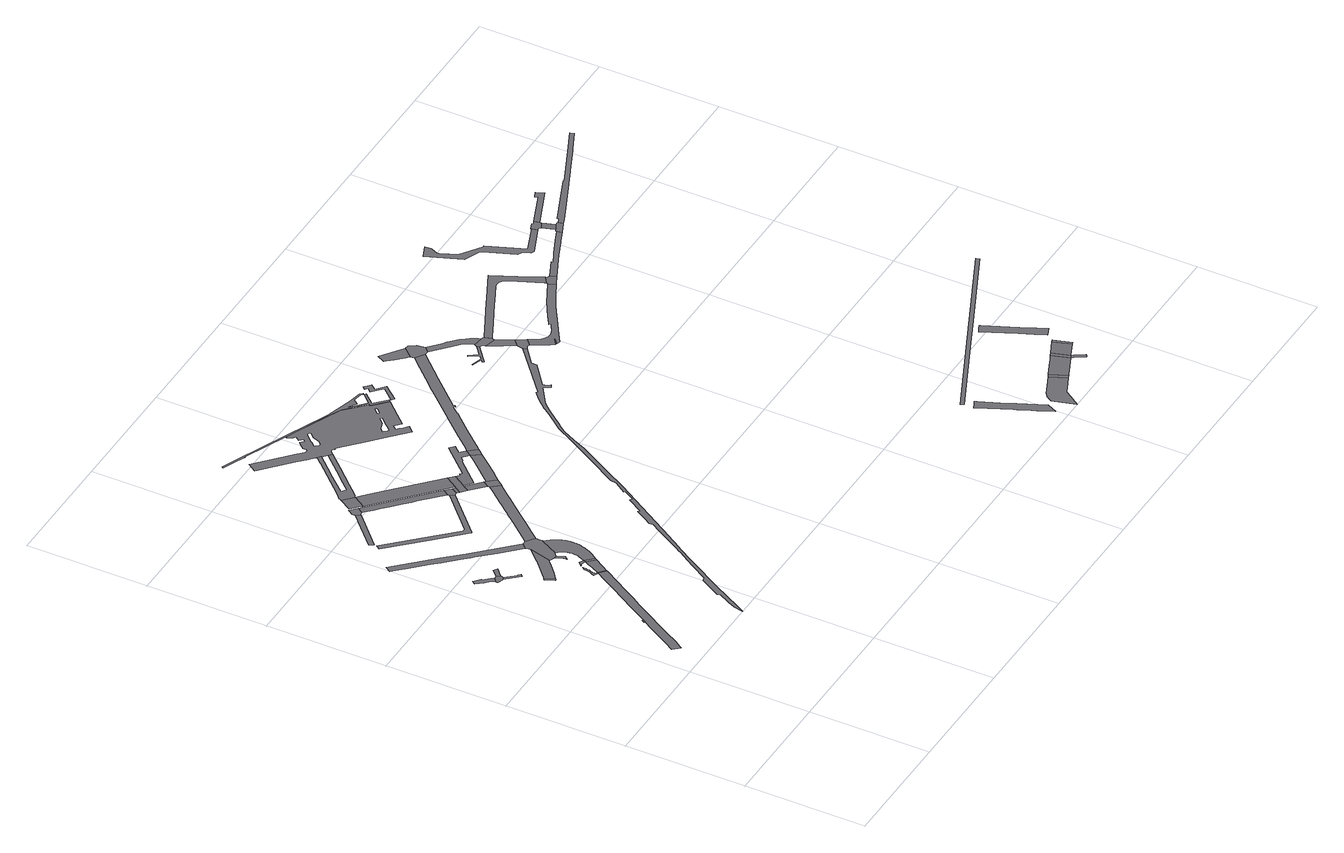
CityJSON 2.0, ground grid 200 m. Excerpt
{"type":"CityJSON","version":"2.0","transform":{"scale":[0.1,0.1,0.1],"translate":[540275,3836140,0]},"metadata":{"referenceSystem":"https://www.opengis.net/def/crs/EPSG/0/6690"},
"CityObjects":{
"road1":{"type":"Road","geometry":[{"type":"MultiSurface","lod":"1","boundaries":[[[0,1,2,3]]]}]},
"road2":{"type":"Road","geometry":[{"type":"MultiSurface","lod":"1","boundaries":[[[4,5,6,7,8,9,10,11,3,12,13,14,15,16,17,18,19,20,21,22,23,24,25,26,27,28,29,30,31]]]}]},
"road3":{"type":"Road","attributes":{"RoadStructureAttribute.sectionType":"1"},"geometry":[{"type":"MultiSurface","lod":"1","boundaries":[[[32,33,34,35,36,37,38,39,40,41,42,43,44]]]}]},
"road4":{"type":"Road","geometry":[{"type":"MultiSurface","lod":"1","boundaries":[[[45,46,44,43,47,48,49,50,51,52,53,54,55]]]}]},
"road5":{"type":"Road","attributes":{"RoadStructureAttribute.sectionType":"1"},"geometry":[{"type":"MultiSurface","lod":"1","boundaries":[[[56,57,58,59,60,52,51]]]}]},
"road6":{"type":"Road","geometry":[{"type":"MultiSurface","lod":"1","boundaries":[[[61,62,63,45,55]]]}]},
"road7":{"type":"Road","geometry":[{"type":"MultiSurface","lod":"1","boundaries":[[[64,65,66,67]]]}]},
"road8":{"type":"Road","attributes":{"RoadStructureAttribute.sectionType":"1"},"geometry":[{"type":"MultiSurface","lod":"1","boundaries":[[[68,69,70,71,72,73,74,75,76,77,78,79,80,81,82,83,84,85]]]}]},
"road9":{"type":"Road","attributes":{"RoadStructureAttribute.sectionType":"1"},"geometry":[{"type":"MultiSurface","lod":"1","boundaries":[[[86,87,88,89,90,91,92,64,67,93,94,95,96,97,98]]]}]},
"road10":{"type":"Road","geometry":[{"type":"MultiSurface","lod":"1","boundaries":[[[99,100,101,102,103,104,105,106,107,108,109,110,111,112,113,114,115,4,116]]]}]},
"road11":{"type":"Road","geometry":[{"type":"MultiSurface","lod":"1","boundaries":[[[116,4,31,117]]]}]},
"road12":{"type":"Road","attributes":{"RoadStructureAttribute.sectionType":"1"},"geometry":[{"type":"MultiSurface","lod":"1","boundaries":[[[118,119,120,121,122,116,117,123,124,125,126]]]}]},
"road13":{"type":"Road","geometry":[{"type":"MultiSurface","lod":"1","boundaries":[[[127,128,129,130,131,132,118,133]]]}]},
"road14":{"type":"Road","geometry":[{"type":"MultiSurface","lod":"1","boundaries":[[[134,135,136,137,138,139,140,141,142]]]}]},
"road15":{"type":"Road","geometry":[{"type":"MultiSurface","lod":"1","boundaries":[[[133,118,126,143]]]}]},
"road16":{"type":"Road","attributes":{"RoadStructureAttribute.sectionType":"1"},"geometry":[{"type":"MultiSurface","lod":"1","boundaries":[[[144,145,146,147,148,149,150,151,152,153,154,155,156]]]}]},
"road17":{"type":"Road","geometry":[{"type":"MultiSurface","lod":"1","boundaries":[[[157,158,85,84,159,160,86,98,161,162,134,142,163,164,165,166,167,168,169,170,171,172,173,174,175,176]]]}]},
"road18":{"type":"Road","attributes":{"RoadStructureAttribute.sectionType":"1"},"geometry":[{"type":"MultiSurface","lod":"1","boundaries":[[[177,178,179,180,181,182,183,184,185,186,187,188,189,190,191,192,193,194,195,196,197,172,171,198,199,200,201,202,203,204,205,206,207,208,209,210,211,133,143]]]}]},
"road19":{"type":"Road","attributes":{"RoadStructureAttribute.sectionType":"1"},"geometry":[{"type":"MultiSurface","lod":"1","boundaries":[[[212,213,214,215,216,217,218,219,220,221,222,223]]]}]},
"road20":{"type":"Road","geometry":[{"type":"MultiSurface","lod":"1","boundaries":[[[224,225,226,144,156,227,228,229,230]]]}]},
"road21":{"type":"Road","geometry":[{"type":"MultiSurface","lod":"1","boundaries":[[[231,232,233,234,235]]]}]},
"road22":{"type":"Road","attributes":{"RoadStructureAttribute.sectionType":"1"},"geometry":[{"type":"MultiSurface","lod":"1","boundaries":[[[236,237,230,229,238,239,240,241,242,243,244,245,246,247,248]]]}]},
"road23":{"type":"Road","attributes":{"RoadStructureAttribute.sectionType":"1"},"geometry":[{"type":"MultiSurface","lod":"1","boundaries":[[[249,250,251,252,253,254,255,256,257,176,175,258,259,260,261,262,263,264,265]]]}]},
"road24":{"type":"Road","attributes":{"RoadStructureAttribute.sectionType":"1"},"geometry":[{"type":"MultiSurface","lod":"1","boundaries":[[[266,267,268,235,234,269,270,271,272,273]]]}]},
"road25":{"type":"Road","geometry":[{"type":"MultiSurface","lod":"1","boundaries":[[[248,247,274,275,223,222,276,277,278,279,280]]]}]},
"road26":{"type":"Road","attributes":{"RoadStructureAttribute.sectionType":"1"},"geometry":[{"type":"MultiSurface","lod":"1","boundaries":[[[281,282,283,284,285,286,287,288,289,290,231,235,291,292,293,294,295,296,297,298,299,300,301,302,303,304,305,306,307,308,309]]]}]},
"road27":{"type":"Road","geometry":[{"type":"MultiSurface","lod":"1","boundaries":[[[280,279,310,311]]]}]},
"road28":{"type":"Road","geometry":[{"type":"MultiSurface","lod":"1","boundaries":[[[273,272,311,310,312,313,314,315]]]}]},
"road29":{"type":"Road","attributes":{"RoadStructureAttribute.sectionType":"1"},"geometry":[{"type":"MultiSurface","lod":"1","boundaries":[[[313,312,316,317,318]]]}]},
"road30":{"type":"Road","geometry":[{"type":"MultiSurface","lod":"1","boundaries":[[[319,320,318,317,249,265,321,322,323]]]}]},
"road31":{"type":"Road","geometry":[{"type":"MultiSurface","lod":"1","boundaries":[[[324,325,326,327,328,329,315,314,330,331,332,333,334,335,336]]]}]},
"road32":{"type":"Road","attributes":{"RoadStructureAttribute.sectionType":"1"},"geometry":[{"type":"MultiSurface","lod":"1","boundaries":[[[335,337,323,322,338,339,340,341,342]]]}]},
"road33":{"type":"Road","attributes":{"RoadStructureAttribute.sectionType":"1"},"geometry":[{"type":"MultiSurface","lod":"1","boundaries":[[[343,344,345,346,347,348,349,350,351,352,353,354,355,356,357,358,359,360,361,362,363,364,365,366,367,368,369,370,371,372,373,374,375,376,377,378,379,380,381,382,383,384,385,386,387,388,389,390,391,392,393,394,395,396,397,398,399,400,401,402,403,404,405,406,407,408,409,410,411,412,413,414,415,416,417,418,419,420,421,422,423,424]]]}]},
"road34":{"type":"Road","geometry":[{"type":"MultiSurface","lod":"1","boundaries":[[[425,298,297,426,427,428,429,430,431,432,433,434,435,436,437,438,439,440,441,442,443,444,445,446,447,448,449,450,451,452,453,454,455,456,457,458,459,460,461,462,463,464,465,466,467,468,469,470,471,472,473,474,475,476,477,478,479,480,481,482,483,484,485,486,281,309],[487,488,489,490,491,492,493,494,495,496,497,498,499,500,501,502,503,504,505],[506,507,508,509,510,511,512,513,514,515,516,517,518,519,520,521,522,523,524,525,526,527,528],[529,530,531,532,533,534,535,536,537,538,539,540,541,542,543,544,545,546,547,548,549,550,551,552,553,554,555,556,557]]]}]},
"road35":{"type":"Road","geometry":[{"type":"MultiSurface","lod":"1","boundaries":[[[558,559,560,561,562,563,564,565,566,567,568,569,570,571,572,573,574,575,576,577,578,579,580,581,582,583,584,585,586,587,588]]]}]},
"road36":{"type":"Road","geometry":[{"type":"MultiSurface","lod":"1","boundaries":[[[336,335,342,589,590,591]]]}]},
"road37":{"type":"Road","attributes":{"RoadStructureAttribute.sectionType":"1"},"geometry":[{"type":"MultiSurface","lod":"1","boundaries":[[[592,593,594,595,596,597,598,599,600,601,591,590,602,603,604,605,606,607,608,609,610,611,612,613,614,615,616,617]]]}]},
"road38":{"type":"Road","geometry":[{"type":"MultiSurface","lod":"1","boundaries":[[[618,619,620,621,622,623,624,625,626,627,628]]]}]},
"road39":{"type":"Road","attributes":{"RoadStructureAttribute.sectionType":"1"},"geometry":[{"type":"MultiSurface","lod":"1","boundaries":[[[629,630,631,632,633,634,635,636,637,638,639]]]}]},
"road40":{"type":"Road","geometry":[{"type":"MultiSurface","lod":"1","boundaries":[[[639,638,592,617,640,641,642,643]]]}]},
"road41":{"type":"Road","attributes":{"RoadStructureAttribute.sectionType":"1"},"geometry":[{"type":"MultiSurface","lod":"1","boundaries":[[[644,645,646,647,648,649,650,651,652,653,654,655,656]]]}]},
"road42":{"type":"Road","attributes":{"RoadStructureAttribute.sectionType":"1"},"geometry":[{"type":"MultiSurface","lod":"1","boundaries":[[[657,658,659,660,661,662,663,664,665,641,640,666,667,668,669,670]]]}]},
"road43":{"type":"Road","geometry":[{"type":"MultiSurface","lod":"1","boundaries":[[[669,656,655,671,672,673,674,675,676,670]]]}]},
"road44":{"type":"Road","attributes":{"RoadStructureAttribute.sectionType":"1"},"geometry":[{"type":"MultiSurface","lod":"1","boundaries":[[[672,677,678,679,680,681,673]]]}]},
"road45":{"type":"Road","attributes":{"RoadStructureAttribute.sectionType":"1"},"geometry":[{"type":"MultiSurface","lod":"1","boundaries":[[[682,683,684,685,686,687,688,689,690,691,692,693,694,695,696]]]}]},
"road46":{"type":"Road","geometry":[{"type":"MultiSurface","lod":"1","boundaries":[[[697,680,679,698,343,424,699,700,701]]]}]},
"road47":{"type":"Road","attributes":{"RoadStructureAttribute.sectionType":"1"},"geometry":[{"type":"MultiSurface","lod":"1","boundaries":[[[702,703,704,705,706,707,708,709,710,711,712,713,714,715,716,717]]]}]},
"road48":{"type":"Road","geometry":[{"type":"MultiSurface","lod":"1","boundaries":[[[718,719,720,721,722,723,724,725,726,727,728,729,730,731,732,733,734,735,736,737,738,739,740,741,742,743,701,700,744,745,746,747,748,749,750],[751,752,750]]]}]},
"road49":{"type":"Road","attributes":{"RoadStructureAttribute.sectionType":"1"},"geometry":[{"type":"MultiSurface","lod":"1","boundaries":[[[753,702,717,754]]]}]},
"road50":{"type":"Road","attributes":{"RoadStructureAttribute.sectionType":"1"},"geometry":[{"type":"MultiSurface","lod":"1","boundaries":[[[755,756,757,758,759,760,761,675,674,762,763,764,765,766,767,768,769,770,771,772,773,774,775]]]}]},
"road51":{"type":"Road","attributes":{"RoadStructureAttribute.sectionType":"1"},"geometry":[{"type":"MultiSurface","lod":"1","boundaries":[[[776,777,778,753,754,779,780,781,782,783,784]]]}]},
"road52":{"type":"Road","geometry":[{"type":"MultiSurface","lod":"1","boundaries":[[[785,776,784,786]]]}]},
"road53":{"type":"Road","attributes":{"RoadStructureAttribute.sectionType":"1"},"geometry":[{"type":"MultiSurface","lod":"1","boundaries":[[[787,788,789,790,791,792,786,784]]]}]},
"road54":{"type":"Road","attributes":{"RoadStructureAttribute.sectionType":"1"},"geometry":[{"type":"MultiSurface","lod":"1","boundaries":[[[793,785,786,794,795,796,797]]]}]},
"road55":{"type":"Road","geometry":[{"type":"MultiSurface","lod":"1","boundaries":[[[798,775,774,725,724,799,800]]]}]},
"road56":{"type":"Road","attributes":{"RoadStructureAttribute.sectionType":"1"},"geometry":[{"type":"MultiSurface","lod":"1","boundaries":[[[801,802,803,804,805,806,807,808,809]]]}]},
"road57":{"type":"Road","attributes":{"RoadStructureAttribute.sectionType":"1"},"geometry":[{"type":"MultiSurface","lod":"1","boundaries":[[[810,793,797,811]]]}]},
"road58":{"type":"Road","attributes":{"RoadStructureAttribute.sectionType":"1"},"geometry":[{"type":"MultiSurface","lod":"1","boundaries":[[[812,813,814,815,816,817,818,819,820,821,822,823,824]]]}]},
"road59":{"type":"Road","attributes":{"RoadStructureAttribute.sectionType":"1"},"geometry":[{"type":"MultiSurface","lod":"1","boundaries":[[[825,826,827,828,829,830,800,799,831,832,833,834,835,836]]]}]},
"road60":{"type":"Road","attributes":{"RoadStructureAttribute.sectionType":"1"},"geometry":[{"type":"MultiSurface","lod":"1","boundaries":[[[837,838,839,840,841,842,843,844,845,846,847,848,849,850,851,852,853,854,855,856,857,858]]]}]},
"road61":{"type":"Road","geometry":[{"type":"MultiSurface","lod":"1","boundaries":[[[859,860,861,848,847,862,863,864,865,866,867,868]]]}]},
"road62":{"type":"Road","attributes":{"RoadStructureAttribute.sectionType":"1"},"geometry":[{"type":"MultiSurface","lod":"1","boundaries":[[[869,865,864,870,871]]]}]},
"road63":{"type":"Road","geometry":[{"type":"MultiSurface","lod":"1","boundaries":[[[872,873,874,871,870,875,825,836,876,877,878,879]]]}]},
"road64":{"type":"Road","attributes":{"RoadStructureAttribute.sectionType":"1"},"geometry":[{"type":"MultiSurface","lod":"1","boundaries":[[[880,881,882,883,884,868,867]]]}]},
"road65":{"type":"Road","attributes":{"RoadStructureAttribute.sectionType":"1"},"geometry":[{"type":"MultiSurface","lod":"1","boundaries":[[[885,886,887,888,889,890,891,892,893,894,879,878,895,896,897,898,899,900,901,902,903,904]]]}]}
},
"vertices":[
[765,3191,0],[747,3202,0],[718,3155,0],[739,3144,0],
[1430,4302,0],[1405,4260,0],[1378,4216,0],[1225,3958,0],[1068,3694,0],[967,3526,0],[872,3367,0],[764,3187,0],[649,2993,0],[538,2810,0],[466,2684,0],[426,2619,0],[365,2520,0],[345,2490,0],[451,2389,0],[472,2421,0],[543,2533,0],[599,2629,0],[595,2632,0],[713,2840,0],[772,2938,0],[882,3124,0],[970,3268,0],[1056,3414,0],[1152,3573,0],[1268,3768,0],[1385,3960,0],[1534,4211,0],
[567,5626,0],[475,5725,0],[468,5733,0],[475,5743,0],[413,5807,0],[383,5838,0],[337,5774,0],[380,5728,0],[431,5672,0],[501,5596,0],[529,5566,0],[540,5544,0],[604,5586,0],
[647,5590,0],[613,5586,0],[537,5524,0],[535,5506,0],[533,5488,0],[618,5465,0],[628,5466,0],[670,5482,0],[679,5506,0],[681,5514,0],[692,5538,0],
[828,5252,0],[860,5283,0],[827,5319,0],[823,5322,0],[791,5356,0],
[697,5545,0],[813,5654,0],[751,5693,0],
[925,4939,0],[905,4923,0],[979,4768,0],[1014,4794,0],
[940,6199,0],[915,6224,0],[637,6517,0],[66,7113,0],[5,7017,0],[68,6951,0],[199,6816,0],[433,6572,0],[547,6453,0],[664,6330,0],[785,6203,0],[860,6126,0],[923,6062,0],[928,6056,0],[942,6042,0],[1142,5830,0],[1436,5525,0],[1510,5608,0],
[1446,5444,0],[1351,5343,0],[1255,5240,0],[1222,5206,0],[1159,5146,0],[1024,5023,0],[953,4961,0],[1022,4800,0],[1101,4861,0],[1202,4947,0],[1276,5016,0],[1330,5070,0],[1353,5094,0],
[1404,4344,0],[1400,4357,0],[1401,4373,0],[1417,4420,0],[1427,4455,0],[1432,4486,0],[1435,4517,0],[1436,4549,0],[1437,4568,0],[1404,4525,0],[1403,4510,0],[1400,4483,0],[1393,4447,0],[1382,4415,0],[1365,4374,0],[1348,4338,0],[1417,4298,0],[1442,4323,0],
[1546,4232,0],
[1570,4591,0],[1542,4534,0],[1500,4444,0],[1484,4411,0],[1444,4327,0],[1594,4312,0],[1630,4372,0],[1676,4445,0],[1693,4472,0],
[1515,4670,0],[1466,4606,0],[1485,4615,0],[1502,4617,0],[1522,4614,0],[1535,4610,0],[1588,4631,0],
[1421,5043,0],[1494,4936,0],[1498,4921,0],[1502,4899,0],[1503,4860,0],[1543,4913,0],[1539,4939,0],[1531,4958,0],[1486,5026,0],
[1716,4507,0],
[940,8097,0],[922,8080,0],[874,8034,0],[862,8023,0],[845,8006,0],[822,7984,0],[409,7590,0],[454,7521,0],[900,7949,0],[923,7970,0],[930,7977,0],[939,7986,0],[984,8029,0],
[1531,5606,0],[1517,5607,0],[1442,5519,0],[1443,5501,0],[1377,5069,0],[1401,5053,0],[1485,5030,0],[1484,5039,0],[1488,5047,0],[1498,5054,0],[1513,5064,0],[1526,5076,0],[1533,5087,0],[1549,5089,0],[1550,5088,0],[1707,5390,0],[1717,5398,0],[1715,5438,0],[1713,5500,0],[1582,5603,0],
[1731,4529,0],[1795,4628,0],[1815,4659,0],[1840,4712,0],[1859,4763,0],[1876,4820,0],[1881,4844,0],[1887,4881,0],[1892,4922,0],[1892,4931,0],[1894,4974,0],[1891,5019,0],[1886,5060,0],[1880,5088,0],[1873,5111,0],[1862,5146,0],[1862,5147,0],[1849,5181,0],[1818,5241,0],[1813,5250,0],[1787,5289,0],[1580,5059,0],[1602,5031,0],[1616,5009,0],[1623,4999,0],[1640,4964,0],[1650,4929,0],[1656,4899,0],[1660,4856,0],[1659,4821,0],[1656,4796,0],[1649,4767,0],[1639,4741,0],[1634,4729,0],[1615,4687,0],
[1404,6523,0],[1366,6524,0],[933,6978,0],[481,7450,0],[451,7480,0],[404,7413,0],[934,6860,0],[1379,6395,0],[1383,6390,0],[1389,6396,0],[2056,7028,0],[2010,7098,0],
[997,8238,0],[939,8146,0],[939,8135,0],[999,8043,0],[1035,8043,0],[1040,8043,0],[1102,8141,0],
[1153,8452,0],[1023,8248,0],[1161,8120,0],[1181,8101,0],[1311,8305,0],
[1828,7463,0],[1265,7989,0],[1098,7988,0],[1099,7987,0],[1169,7922,0],[1259,7838,0],[1354,7751,0],[1429,7681,0],[1510,7604,0],[1602,7518,0],[1663,7462,0],[2010,7136,0],[2072,7235,0],
[2470,6676,0],[2386,6575,0],[2210,6361,0],[2201,6349,0],[2091,6216,0],[2030,6142,0],[2023,6134,0],[1890,5976,0],[1824,5895,0],[1818,5626,0],[1969,5806,0],[2097,5958,0],[2235,6123,0],[2363,6276,0],[2448,6380,0],[2537,6488,0],[2581,6542,0],
[2057,7610,0],[1646,7993,0],[1407,8216,0],[1301,7989,0],[1310,7981,0],[1903,7427,0],[2227,7124,0],[2357,7329,0],
[2010,7133,0],[2010,7124,0],[2070,7041,0],[2100,7043,0],[2105,7044,0],[2110,7044,0],[2172,7142,0],
[1864,9254,0],[1863,9224,0],[1831,9190,0],[1796,9160,0],[1777,9125,0],[1577,8912,0],[1256,8570,0],[1170,8489,0],[1166,8486,0],[1176,8477,0],[1332,8326,0],[1342,8317,0],[1424,8406,0],[1457,8441,0],[1533,8522,0],[1824,8831,0],[2055,9076,0],[1999,9127,0],[1733,8842,0],[1730,8839,0],[1701,8808,0],[1612,8713,0],[1461,8551,0],[1405,8490,0],[1340,8553,0],[1333,8559,0],[1625,8876,0],[1627,8878,0],[1925,9197,0],
[2148,7008,0],[2210,7106,0],
[2238,6925,0],[2300,7022,0],[2317,7040,0],[2447,7246,0],
[2465,6714,0],[2466,6708,0],[2529,6808,0],
[2551,6788,0],[2546,6792,0],[2637,6610,0],[2674,6654,0],[2565,6788,0],
[2971,7468,0],[3074,7580,0],[2999,7648,0],[2562,7182,0],[2526,7214,0],[2505,7192,0],[2437,6929,0],[2520,7015,0],[2817,7333,0],[2829,7322,0],[2885,7381,0],[2991,7285,0],[3057,7387,0],
[2905,7184,0],[2713,6700,0],[2802,6803,0],[2920,6942,0],[3047,7089,0],[3098,7149,0],
[5586,7813,0],[4783,7115,0],[4762,7140,0],[4668,7052,0],[4597,6981,0],[4542,6925,0],[4488,6855,0],[4426,6764,0],[4293,6591,0],[4271,6562,0],[4171,6446,0],[4146,6399,0],[4035,6197,0],[3730,5663,0],[3455,5188,0],[3433,5088,0],[3303,4888,0],[3320,4876,0],[3215,4693,0],[3172,4718,0],[3020,4464,0],[2989,4483,0],[2922,4365,0],[2914,4352,0],[2904,4334,0],[2893,4316,0],[2827,4207,0],[2830,4144,0],[2738,3988,0],[2732,3977,0],[2505,3589,0],[2497,3581,0],[2446,3497,0],[2442,3484,0],[2324,3299,0],[2235,3159,0],[2068,2875,0],[2013,2864,0],[1972,2793,0],[1967,2786,0],[1819,2527,0],[1835,2487,0],[1734,2287,0],[1727,2274,0],[1668,2161,0],[1639,2003,0],[1775,2245,0],[1781,2260,0],[2049,2742,0],[2054,2750,0],[2219,3038,0],[2298,3172,0],[2369,3292,0],[2476,3466,0],[2489,3487,0],[2534,3554,0],[2780,3951,0],[2787,3961,0],[2797,3974,0],[2999,4302,0],[3006,4315,0],[3409,4965,0],[3476,5074,0],[3563,5235,0],[3663,5416,0],[3933,5887,0],[4038,6126,0],[4151,6339,0],[4215,6436,0],[4276,6503,0],[4368,6619,0],[4469,6747,0],[4538,6828,0],[4620,6909,0],[4910,7109,0],[4976,7007,0],[5023,7030,0],[4988,7092,0],[4972,7157,0],[5342,7441,0],[5351,7543,0],[5615,7748,0],
[1949,9174,0],[2097,9126,0],[2105,9131,0],[2115,9133,0],[2127,9134,0],[2138,9131,0],[2172,9099,0],[2192,9121,0],[2571,8767,0],[2827,8528,0],[3073,8299,0],[3167,8401,0],[3099,8457,0],[3056,8511,0],[3016,8549,0],[3016,8555,0],[3036,8575,0],[3072,8614,0],[3172,8521,0],[3322,8684,0],[3545,8924,0],[3550,8930,0],[3384,9087,0],[3331,9137,0],[3322,9144,0],[3340,9164,0],[3226,9273,0],[3207,9292,0],[3023,9467,0],[2779,9577,0],[2245,9804,0],[2127,9854,0],[2082,9873,0],[2073,9859,0],[2121,9777,0],[2163,9746,0],[2101,9672,0],[2157,9620,0],[2127,9587,0],[2070,9641,0],[2043,9614,0],[1996,9565,0],[1970,9531,0],[1971,9506,0],[1971,9488,0],[1968,9473,0],[1965,9463,0],[1956,9454,0],[1948,9448,0],[1937,9444,0],[1929,9443,0],[1918,9445,0],[1902,9454,0],[1883,9472,0],[1874,9480,0],[1812,9537,0],[1261,10047,0],[1168,9899,0],[1635,9466,0],[1695,9411,0],[1756,9354,0],[1853,9265,0],[3233,8945,0],[3228,8949,0],[3227,8951,0],[3225,8954,0],[3223,8960,0],[3223,8966,0],[3253,8997,0],[3265,9009,0],[3291,9036,0],[3297,9036,0],[3304,9034,0],[3308,9031,0],[3311,9028,0],[3311,9026,0],[3313,9022,0],[3313,9015,0],[3285,8986,0],[3245,8945,0],[3239,8944,0],[3148,8839,0],[3041,8724,0],[3001,8680,0],[2965,8641,0],[2950,8624,0],[2941,8622,0],[2922,8640,0],[2881,8678,0],[2879,8684,0],[2880,8688,0],[2882,8694,0],[2885,8699,0],[2924,8736,0],[2933,8745,0],[2969,8757,0],[3050,8784,0],[3123,8862,0],[3129,8862,0],[3134,8861,0],[3136,8861,0],[3141,8858,0],[3145,8853,0],[3148,8846,0],[2106,9398,0],[2104,9406,0],[2102,9413,0],[2103,9419,0],[2106,9426,0],[2138,9461,0],[2154,9478,0],[2170,9496,0],[2217,9547,0],[2286,9622,0],[2297,9626,0],[2305,9625,0],[2313,9622,0],[2319,9618,0],[2324,9613,0],[2328,9606,0],[2329,9598,0],[2328,9591,0],[2325,9584,0],[2262,9514,0],[2244,9464,0],[2239,9451,0],[2223,9406,0],[2181,9360,0],[2169,9351,0],[2161,9349,0],[2154,9351,0],[2148,9355,0],[2124,9380,0],
[1245,10237,0],[1380,10176,0],[1383,10184,0],[2086,9880,0],[2130,9861,0],[2782,9585,0],[3040,9469,0],[3361,9172,0],[3336,9145,0],[3559,8939,0],[3581,8962,0],[3382,9147,0],[3548,9326,0],[3524,9348,0],[3379,9191,0],[3145,9408,0],[3151,9414,0],[3271,9329,0],[3340,9415,0],[3486,9384,0],[3520,9352,0],[3538,9371,0],[3501,9406,0],[3273,9450,0],[3224,9464,0],[2845,9581,0],[2790,9603,0],[2138,9880,0],[1259,10260,0],[1016,10364,0],[1005,10340,0],
[3140,7198,0],[3176,7241,0],[3068,7376,0],
[4637,9104,0],[4476,8933,0],[4282,8727,0],[4250,8693,0],[4094,8524,0],[4020,8442,0],[3667,8053,0],[3630,8012,0],[3311,7658,0],[3154,7477,0],[3235,7310,0],[3325,7413,0],[3380,7479,0],[3492,7606,0],[3683,7816,0],[3778,7920,0],[3773,7927,0],[3850,8015,0],[3882,8051,0],[3895,8053,0],[3903,8045,0],[3905,8025,0],[3925,8048,0],[3907,8065,0],[4369,8563,0],[4786,9010,0],
[3620,9295,0],[3722,9201,0],[3784,9143,0],[3600,8938,0],[3643,8896,0],[3845,9140,0],[3696,9265,0],[3771,9355,0],[3670,9442,0],[3631,9396,0],[3673,9359,0],
[4482,9542,0],[4434,9574,0],[4427,9579,0],[4419,9585,0],[4410,9591,0],[4345,9460,0],[4378,9436,0],[4449,9341,0],[4579,9221,0],[4629,9176,0],[4772,9332,0],
[4853,9005,0],[4933,9087,0],[4911,9217,0],[4846,9326,0],
[5158,8304,0],[5064,8448,0],[5037,8432,0],[5136,8283,0],[5082,8233,0],[4907,8291,0],[4899,8274,0],[5064,8220,0],[5027,8185,0],[5045,8158,0],[5268,8352,0],[5322,8384,0],[5314,8434,0],
[5480,8509,0],[5451,8564,0],[5429,8601,0],[5395,8650,0],[5343,8716,0],[5333,8730,0],[5263,8805,0],[5194,8861,0],[5143,8902,0],[5120,8769,0],[5239,8655,0],[5282,8603,0],[5338,8481,0],[5502,8462,0],
[5365,8378,0],[5381,8315,0],[5568,8273,0],[5586,8320,0],[5551,8438,0],[5533,8447,0],
[5445,8211,0],[5511,8096,0],[5612,7927,0],[5712,8013,0],[5625,8160,0],
[8015,527,0],[7889,809,0],[7792,1027,0],[7652,1341,0],[7639,1371,0],[7571,1340,0],[7504,1309,0],[7516,1279,0],[7744,768,0],[7764,721,0],[7851,525,0],[7885,452,0],[7932,348,0],[7998,205,0],[8082,380,0],
[5735,7973,0],[5597,7865,0],[5657,7777,0],[5704,7765,0],[5806,7853,0],
[8665,693,0],[8564,647,0],[8308,530,0],[8286,516,0],[8268,501,0],[8252,485,0],[8248,480,0],[8242,472,0],[8225,446,0],[8182,381,0],[8297,9,0],[8415,185,0],[8474,274,0],[8482,286,0],[8668,368,0],[8789,423,0],
[5986,7410,0],[6138,7506,0],[6423,7690,0],[6592,7796,0],[6714,7869,0],[6931,7988,0],[7155,8101,0],[7114,8218,0],[6909,8116,0],[6852,8088,0],[6768,8044,0],[6723,8020,0],[6592,7944,0],[6571,7932,0],[6445,7854,0],[6302,7764,0],[6277,7748,0],[6294,7720,0],[6236,7683,0],[6174,7643,0],[6115,7616,0],[6060,7609,0],[6013,7616,0],[5965,7637,0],[5917,7670,0],[5892,7706,0],[5735,7713,0],[5778,7640,0],[5858,7503,0],[5862,7496,0],[5901,7430,0],[5927,7424,0],[5927,7425,0],[5927,7445,0],[6009,7503,0],
[8722,719,0],[8846,448,0],
[7057,8693,0],[6870,9079,0],[6396,8850,0],[6288,8797,0],[5915,8617,0],[5565,8444,0],[5558,8441,0],[5649,8352,0],[5742,8397,0],[5916,8484,0],[6302,8671,0],[6385,8711,0],[6696,8862,0],[6747,8872,0],[6798,8863,0],[6841,8839,0],[6874,8800,0],[6952,8627,0],[7113,8266,0],[7124,8247,0],[7235,8325,0],
[9134,908,0],[9038,864,0],[8993,844,0],[8850,450,0],[8880,464,0],[8925,484,0],[9043,537,0],[9117,571,0],[9224,620,0],
[9189,933,0],[9279,645,0],
[9227,616,0],[9250,580,0],[9356,422,0],[9381,438,0],[9406,455,0],[9305,606,0],
[9427,1043,0],[9288,650,0],[9514,753,0],[9516,754,0],[9518,753,0],
[7248,8298,0],[7329,8183,0],[7298,8281,0],
[10637,2967,0],[8714,2087,0],[7483,1525,0],[7492,1503,0],[7494,1497,0],[7506,1470,0],[8739,2033,0],[9307,2291,0],[10650,2909,0],
[9466,1061,0],[9559,767,0],
[9604,1396,0],[9501,1624,0],[9262,2152,0],[9258,2161,0],[9257,2164,0],[9188,2134,0],[9120,2103,0],[9123,2097,0],[9365,1563,0],[9460,1351,0],[9467,1335,0],[9541,1170,0],[9678,1232,0],
[8266,8689,0],[8059,8601,0],[7794,8487,0],[7757,8461,0],[7603,8389,0],[7589,8420,0],[7425,8230,0],[7561,8295,0],[7786,8398,0],[8070,8518,0],[8091,8527,0],[8289,8611,0],
[7019,10222,0],[6811,10136,0],[7043,9565,0],[7285,9465,0],[7310,9442,0],[7326,9422,0],[7521,8941,0],[7596,8892,0],[7641,8781,0],[7694,8760,0],[8173,8953,0],[8147,9046,0],[7706,8868,0],[7460,9473,0],[7436,9468,0],[7102,9699,0],[6987,9972,0],[6986,10003,0],[7025,10100,0],[7020,10112,0],[7032,10116,0],[7036,10127,0],
[8262,9074,0],[8253,9101,0],[8142,9058,0],[8193,8961,0],[8221,8959,0],[8231,8932,0],[8336,8990,0],[8333,9003,0],[8338,9010,0],[8314,9096,0],
[8361,8920,0],[8308,8727,0],[8412,8783,0],
[8451,8778,0],[8438,8784,0],[8415,8773,0],[8276,8712,0],[8380,8650,0],[8458,8683,0],[8481,8693,0],[8464,8772,0],
[8353,9020,0],[8985,9276,0],[8933,9406,0],[8838,9367,0],[8855,9320,0],
[10415,9632,0],[10010,9449,0],[9643,9284,0],[9374,9159,0],[9365,9177,0],[9166,9094,0],[8547,8832,0],[8542,8804,0],[8527,8798,0],[8465,8771,0],[8558,8726,0],[8573,8732,0],[8895,8870,0],[9343,9072,0],[9608,9191,0],[9626,9199,0],[10062,9396,0],[10072,9401,0],[10102,9414,0],[10436,9567,0]
]}
